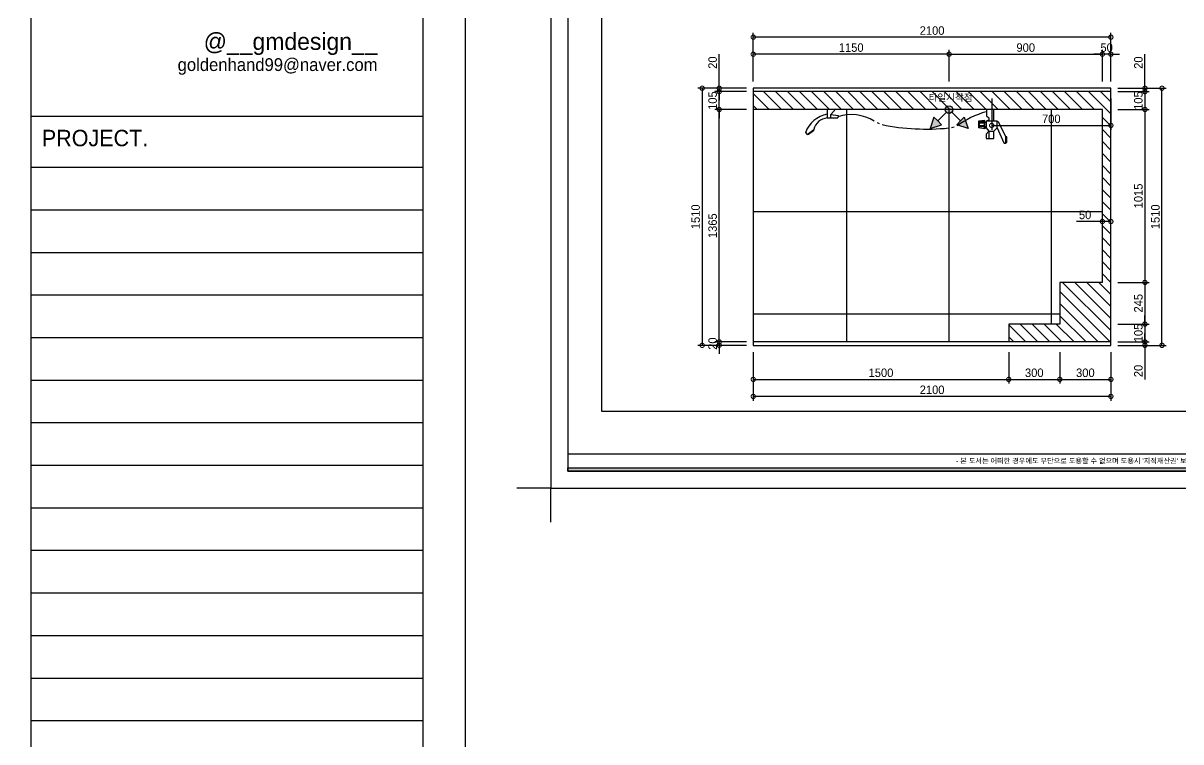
# Model space of a CAD drawing. Header units: inches. Extents: x 26859 to 99210, y 7818 to 34893.
# Drawn here: x 87512 to 94310, y 26962 to 31183 of the extents above; entities that cross this region are included whole.
import ezdxf
from ezdxf.enums import TextEntityAlignment as Align

# ---------------------------------------------------------------- set-up
doc = ezdxf.new("R2010")
doc.units = ezdxf.units.IN
doc.header["$LTSCALE"] = 100
doc.header["$MEASUREMENT"] = 0
doc.header["$PDSIZE"] = 700.071425
for name, color, linetype in [('0-ELC TEXT', 7, 'Continuous'), ('03-WAL NEW', 3, 'Continuous'), ('07-DIM WAL', 5, 'Continuous'), ('08-HAT', 8, 'Continuous'), ('1', 1, 'Continuous'), ('BATH', 4, 'Continuous'), ('CO-BATH', 6, 'Continuous'), ('F-SYM', 7, 'Continuous'), ('FORM(YOURNAME)-11', 1, 'Continuous'), ('WAL NEW', 3, 'Continuous'), ('도면층2', 2, 'Continuous')]:
    doc.layers.add(name, color=color, linetype=linetype)
doc.styles.add('YOURNAME', font='HY울릉도M.TTF')
doc.styles.add('스타일1', font='HY울릉도M.TTF')
doc.styles.add('코레일둥고', font='Korail_Round_Gothic_Medium.ttf')
doc.dimstyles.new('20', dxfattribs={"dimscale": 20, "dimtxt": 2.5, "dimasz": 2.5, "dimexe": 1.25, "dimexo": 2, "dimtad": 1, "dimdec": 0, "dimtxsty": '스타일1', "dimblk": 'DOTSMALL', "dimcen": 2.5, "dimclrd": 1, "dimclre": 1, "dimclrt": 7, "dimadec": 0, "dimazin": 0, "dimtfac": 1, "dimtdec": 0, "dimtix": 1, "dimtmove": 0, "dimatfit": 3, "dimldrblk": 'DOTSMALL', "dimfxl": 1.25, "dimarcsym": 0})

# ---------------------------------------------------------------- blocks, each defined once
blk = doc.blocks.new('FORM-PLAN')
at = {"layer": 'FORM(YOURNAME)-11'}
h = blk.add_hatch(color=256, dxfattribs=at)
h.dxf.hatch_style = 1
h.paths.add_polyline_path([(-71444, 55115), (10556, 55115), (10556, 54915), (-71444, 54915)])
h.paths.add_polyline_path([(-71444, -2085), (10556, -2085), (10556, -2285), (-71444, -2285)])
at = {"layer": 'Defpoints', "color": 158}
for p, q in [((1346, 54915), (1346, -2085)), ((1346, -1285), (-71444, -1285))]:
    blk.add_line(p, q, dxfattribs=at)
for points in [[(-71444, -2285), (10556, -2285), (10556, 55115), (-71444, 55115)], [(-69444, 53115), (-64, 53115), (-64, 1215), (-69444, 1215)]]:
    blk.add_lwpolyline(points, close=True, dxfattribs=at)
at = {"layer": 'Defpoints', "color": 1}
blk.add_lwpolyline([(-72444, -5285), (-72444, -3285), (-74444, -3285)], dxfattribs=at)
at = {"layer": 'FORM(YOURNAME)-11', "color": 14}
for p, q in [((1346, 41093), (10556, 41093)), ((1346, 39893), (10556, 39893)), ((1346, 38893), (10556, 38893)), ((1346, 37893), (10556, 37893)), ((1346, 36893), (10556, 36893)), ((1346, 35893), (10556, 35893)), ((1346, 34893), (10556, 34893)), ((1346, 33893), (10556, 33893)), ((1346, 32893), (10556, 32893)), ((1346, 31893), (10556, 31893)), ((1346, 30893), (10556, 30893)), ((1346, 29893), (10556, 29893)), ((1346, 28893), (10556, 28893)), ((1346, 27893), (10556, 27893)), ((1346, 26893), (10556, 26893))]:
    blk.add_line(p, q, dxfattribs=at)
at = {"layer": 'FORM(YOURNAME)-11', "color": 250}
blk.add_lwpolyline([(-72444, -3285), (11556, -3285), (11556, 56115), (-72444, 56115)], close=True, dxfattribs=at)
at = {"layer": 'FORM(YOURNAME)-11'}
blk.add_lwpolyline([(-71444, -2085), (10556, -2085), (10556, -2285), (-71444, -2285)], close=True, dxfattribs=at)
at = {"layer": 'FORM(YOURNAME)-11', "color": 14, "style": 'YOURNAME'}
for s, height, width, p in [('@__gmdesign__', 400, 1.03, (9487, 42649)), ('goldenhand99@naver.com', 300, 0.995, (9487, 42154))]:
    blk.add_text(s, height=height, dxfattribs=dict(at, width=width)).set_placement(p, align=Align.RIGHT)
blk.add_text('PROJECT.', height=386.1, dxfattribs=at).set_placement((1603, 40579), align=Align.MIDDLE_LEFT)
at = {"layer": 'FORM(YOURNAME)-11', "color": 1, "style": 'YOURNAME'}
blk.add_text("- 본 도서는 어떠한 경우에도 무단으로 도용할 수 없으며 도용시 '지적재산권' 보호에 관한 법률에 의거, 법적 분쟁이 발생합니다.  또한 본 도서에 관한 모든 저작권은 당사에 있습니다. -", height=300, dxfattribs=at).set_placement((-32990, -1685), align=Align.MIDDLE_CENTER)
at = {"layer": 'FORM(YOURNAME)-11', "color": 3, "style": 'YOURNAME'}
for tag, height, p in [('1', 450, (9905, 18188)), ('2', 450, (9905, 17544)), ('3', 450, (9905, 16257)), ('4', 450, (9905, 14326)), ('5', 515, (9905, 12009)), ('6', 515, (9905, 9757)), ('7', 515, (9905, 7504)), ('8', 515, (9905, 5252)), ('9', 515, (9905, 2999)), ('10', 515, (5655, 811)), ('11', 515, (9905, 747)), ('12', 515, (5655, -1441)), ('13', 515, (9905, -1441))]:
    blk.add_attdef(tag, text='', height=height, dxfattribs=at).set_placement(p, align=Align.MIDDLE_RIGHT)
blk = doc.blocks.new('GGU')
at = {"layer": 'CO-BATH'}
for p, q in [((40118.6, 33110.1), (40119, 33118.3)), ((40139.9, 33079.7), (40118.6, 33110.1)), ((40129, 33127.9), (40119, 33118.3)), ((40119, 33118.3), (40147.1, 33079.1)), ((40147.1, 33079.1), (40139.9, 33079.7)), ((40215.7, 32978.5), (40215.6, 32937.5)), ((40215.7, 32999.8), (40215.7, 32978.5)), ((40268, 32999.8), (40215.7, 32999.8)), ((40215.7, 32978.5), (40234.8, 32978.5)), ((40234.8, 32978.5), (40229.4, 32936.4)), ((40234.8, 32978.5), (40268, 32949.7)), ((40229.4, 32936.4), (40215.6, 32937.5)), ((40187.8, 32707.1), (40182.9, 32695.6)), ((40159.1, 32269.9), (40163.2, 32255.1)), ((40152.1, 32074.2), (40157, 32112.6)), ((40158.8, 32108.1), (40154.8, 32076.9)), ((40196.8, 32112.6), (40157, 32112.6)), ((40166, 32108.1), (40158.8, 32108.1)), ((40166, 32076.9), (40166, 32108.1)), ((40185.7, 32108.1), (40170.5, 32108.1)), ((40170.5, 32108.1), (40170.5, 32076.4)), ((40185.7, 32076.4), (40185.7, 32108.1)), ((40194.6, 32107.7), (40189.7, 32107.7)), ((40189.7, 32107.7), (40189.7, 32076.4)), ((40196.8, 32076.4), (40194.6, 32107.7)), ((40200.4, 32074.2), (40196.8, 32112.6)), ((40094.2, 32067.1), (40094.2, 32021.1)), ((40120.5, 32067.1), (40094.2, 32067.1)), ((40136.9, 32050.7), (40094.2, 32050.7)), ((40094.2, 32021.1), (40136.9, 32021.1)), ((40136.9, 32050.7), (40120.5, 32067.1)), ((40156.6, 32067.1), (40136.9, 32050.7)), ((40136.9, 32050.7), (40136.9, 32021.1)), ((40136.9, 32021.1), (40156.6, 32001.4)), ((40163.3, 32074.2), (40152.1, 32074.2)), ((40154.8, 32076.9), (40166, 32076.9)), ((40196, 32067.1), (40156.6, 32067.1)), ((40163.3, 32074.2), (40189.2, 32074.2)), ((40163.3, 32067), (40163.3, 32074.2)), ((40170.5, 32076.4), (40185.7, 32076.4)), ((40189.2, 32074.2), (40200.4, 32074.2)), ((40189.2, 32067.1), (40189.2, 32074.2)), ((40189.7, 32076.4), (40196.8, 32076.4)), ((40196, 32001.4), (40196, 32067.1)), ((40202.5, 32050.7), (40196, 32067.1)), ((40196, 32020.9), (40264.9, 32020.9)), ((40215.7, 32050.7), (40202.5, 32050.7)), ((40228.8, 32064.8), (40215.7, 32050.7)), ((40264.9, 32064.8), (40228.8, 32064.8)), ((40067.1, 31957.8), (40067.1, 31950.7)), ((40067.1, 31950.7), (40107, 31950.7)), ((40158.1, 32001.4), (40070.1, 31962.4)), ((40070.9, 31950.7), (40070.9, 31944.9)), ((40104.5, 31944.9), (40104.5, 31950.7)), ((40107, 31950.7), (40191.6, 31995)), ((40156.6, 32001.4), (40196, 32001.4)), ((40194.2, 31999.4), (40194.2, 32001.4)), ((40070.9, 31944.9), (40104.5, 31944.9))]:
    blk.add_line(p, q, dxfattribs=at)
for centre, radius, start, end in [((40070.1, 32967.9), 170.5, 10.77091, 69.8042), ((40124.8, 32990.5), 91.3, 5.7948, 75.87734), ((39989.9, 32857.3), 245.6, 327.02751, 18.93894), ((41447, 32417.8), 1297, 168.44126, 185.7859), ((39694.4, 31904.2), 580.7, 16.2913, 35.06233), ((40072.1, 31957.8), 5, 113.91433, 180), ((40189.2, 31999.4), 5, 297.64701, 0)]:
    blk.add_arc(centre, radius, start, end, dxfattribs=at)
blk = doc.blocks.new('_DOTSMALL')
at = {"color": 0, "linetype": 'ByBlock', "const_width": 0.5}
blk.add_lwpolyline([(-0.0625, 0, 1), (0.0625, 0, 1)], format="xyb", close=True, dxfattribs=at)
blk = doc.blocks.new('*D380')
at = {"layer": '07-DIM WAL', "color": 1, "lineweight": -2}
for p, q in [((91799.1, 30841), (91799.1, 31126)), ((93899.1, 31101), (91799.1, 31101)), ((93899.1, 30841), (93899.1, 31126))]:
    blk.add_line(p, q, dxfattribs=at)
at = {"layer": 'Defpoints', "color": 0}
for p in [(91799.1, 31101), (91799.1, 30801), (93899.1, 30801)]:
    blk.add_point(p, dxfattribs=at)
at = {"layer": '07-DIM WAL', "color": 1, "lineweight": -2, "xscale": 50, "yscale": 50, "zscale": 50, "rotation": 180}
blk.add_blockref('_DOTSMALL', (91799.1, 31101), dxfattribs=at)
at = {"layer": '07-DIM WAL', "color": 1, "lineweight": -2, "xscale": 50, "yscale": 50, "zscale": 50}
blk.add_blockref('_DOTSMALL', (93899.1, 31101), dxfattribs=at)
at = {"layer": '07-DIM WAL', "color": 7, "insert": (92849.1, 31139.5), "char_height": 50, "attachment_point": 5, "style": '스타일1'}
blk.add_mtext('2100', dxfattribs=at)
blk = doc.blocks.new('*D382')
at = {"layer": '07-DIM WAL', "color": 1, "lineweight": -2}
for p, q in [((93199.1, 30741), (93199.1, 30557.6)), ((93899.1, 30741), (93899.1, 30557.6)), ((93199.1, 30582.6), (93899.1, 30582.6))]:
    blk.add_line(p, q, dxfattribs=at)
at = {"layer": 'Defpoints', "color": 0}
for p in [(93199.1, 30781), (93899.1, 30781), (93899.1, 30582.6)]:
    blk.add_point(p, dxfattribs=at)
at = {"layer": '07-DIM WAL', "color": 1, "lineweight": -2, "xscale": 50, "yscale": 50, "zscale": 50, "rotation": 180}
blk.add_blockref('_DOTSMALL', (93199.1, 30582.6), dxfattribs=at)
at = {"layer": '07-DIM WAL', "color": 1, "lineweight": -2, "xscale": 50, "yscale": 50, "zscale": 50}
blk.add_blockref('_DOTSMALL', (93899.1, 30582.6), dxfattribs=at)
at = {"layer": '07-DIM WAL', "color": 7, "insert": (93549.1, 30621.1), "char_height": 50, "attachment_point": 5, "style": '스타일1'}
blk.add_mtext('700', dxfattribs=at)
blk = doc.blocks.new('*D385')
at = {"layer": '07-DIM WAL', "color": 1, "lineweight": -2}
for p, q in [((91799.1, 29251), (91799.1, 28966)), ((93899.1, 29251), (93899.1, 28966)), ((93899.1, 28991), (91799.1, 28991))]:
    blk.add_line(p, q, dxfattribs=at)
at = {"layer": 'Defpoints', "color": 0}
for p in [(91799.1, 29291), (93899.1, 29291), (91799.1, 28991)]:
    blk.add_point(p, dxfattribs=at)
at = {"layer": '07-DIM WAL', "color": 1, "lineweight": -2, "xscale": 50, "yscale": 50, "zscale": 50, "rotation": 180}
blk.add_blockref('_DOTSMALL', (91799.1, 28991), dxfattribs=at)
at = {"layer": '07-DIM WAL', "color": 1, "lineweight": -2, "xscale": 50, "yscale": 50, "zscale": 50}
blk.add_blockref('_DOTSMALL', (93899.1, 28991), dxfattribs=at)
at = {"layer": '07-DIM WAL', "color": 7, "insert": (92849.1, 29029.5), "char_height": 50, "attachment_point": 5, "style": '스타일1'}
blk.add_mtext('2100', dxfattribs=at)
blk = doc.blocks.new('*D386')
at = {"layer": '07-DIM WAL', "color": 1, "lineweight": -2}
for p, q in [((91799.1, 29251), (91799.1, 29066)), ((93299.1, 29251), (93299.1, 29066)), ((91799.1, 29091), (93299.1, 29091))]:
    blk.add_line(p, q, dxfattribs=at)
at = {"layer": 'Defpoints', "color": 0}
for p in [(91799.1, 29291), (93299.1, 29291), (93299.1, 29091)]:
    blk.add_point(p, dxfattribs=at)
at = {"layer": '07-DIM WAL', "color": 1, "lineweight": -2, "xscale": 50, "yscale": 50, "zscale": 50, "rotation": 180}
blk.add_blockref('_DOTSMALL', (91799.1, 29091), dxfattribs=at)
at = {"layer": '07-DIM WAL', "color": 1, "lineweight": -2, "xscale": 50, "yscale": 50, "zscale": 50}
blk.add_blockref('_DOTSMALL', (93299.1, 29091), dxfattribs=at)
at = {"layer": '07-DIM WAL', "color": 7, "insert": (92549.1, 29129.5), "char_height": 50, "attachment_point": 5, "style": '스타일1'}
blk.add_mtext('1500', dxfattribs=at)
blk = doc.blocks.new('*D387')
at = {"layer": '07-DIM WAL', "color": 1, "lineweight": -2}
for p, q in [((93299.1, 29251), (93299.1, 29066)), ((93599.1, 29251), (93599.1, 29066)), ((93299.1, 29091), (93599.1, 29091))]:
    blk.add_line(p, q, dxfattribs=at)
at = {"layer": 'Defpoints', "color": 0}
for p in [(93299.1, 29291), (93599.1, 29291), (93599.1, 29091)]:
    blk.add_point(p, dxfattribs=at)
at = {"layer": '07-DIM WAL', "color": 1, "lineweight": -2, "xscale": 50, "yscale": 50, "zscale": 50, "rotation": 180}
blk.add_blockref('_DOTSMALL', (93299.1, 29091), dxfattribs=at)
at = {"layer": '07-DIM WAL', "color": 1, "lineweight": -2, "xscale": 50, "yscale": 50, "zscale": 50}
blk.add_blockref('_DOTSMALL', (93599.1, 29091), dxfattribs=at)
at = {"layer": '07-DIM WAL', "color": 7, "insert": (93449.1, 29129.5), "char_height": 50, "attachment_point": 5, "style": '스타일1'}
blk.add_mtext('300', dxfattribs=at)
blk = doc.blocks.new('*D388')
at = {"layer": '07-DIM WAL', "color": 1, "lineweight": -2}
for p, q in [((93599.1, 29251), (93599.1, 29066)), ((93899.1, 29251), (93899.1, 29066)), ((93599.1, 29091), (93899.1, 29091))]:
    blk.add_line(p, q, dxfattribs=at)
at = {"layer": 'Defpoints', "color": 0}
for p in [(93599.1, 29291), (93899.1, 29291), (93899.1, 29091)]:
    blk.add_point(p, dxfattribs=at)
at = {"layer": '07-DIM WAL', "color": 1, "lineweight": -2, "xscale": 50, "yscale": 50, "zscale": 50, "rotation": 180}
blk.add_blockref('_DOTSMALL', (93599.1, 29091), dxfattribs=at)
at = {"layer": '07-DIM WAL', "color": 1, "lineweight": -2, "xscale": 50, "yscale": 50, "zscale": 50}
blk.add_blockref('_DOTSMALL', (93899.1, 29091), dxfattribs=at)
at = {"layer": '07-DIM WAL', "color": 7, "insert": (93749.1, 29129.5), "char_height": 50, "attachment_point": 5, "style": '스타일1'}
blk.add_mtext('300', dxfattribs=at)
blk = doc.blocks.new('*D389')
at = {"layer": '07-DIM WAL', "color": 1, "lineweight": -2}
for p, q in [((93849.1, 30018.3), (93696.2, 30018.3)), ((93849.1, 30019.8), (93849.1, 30043.3)), ((93899.1, 30018.3), (93849.1, 30018.3)), ((93899.1, 30019.8), (93899.1, 30043.3))]:
    blk.add_line(p, q, dxfattribs=at)
at = {"layer": 'Defpoints', "color": 0}
for p in [(93849.1, 29979.8), (93899.1, 30018.3), (93899.1, 29979.8)]:
    blk.add_point(p, dxfattribs=at)
at = {"layer": '07-DIM WAL', "color": 1, "lineweight": -2, "xscale": 50, "yscale": 50, "zscale": 50, "rotation": 180}
blk.add_blockref('_DOTSMALL', (93849.1, 30018.3), dxfattribs=at)
at = {"layer": '07-DIM WAL', "color": 1, "lineweight": -2, "xscale": 50, "yscale": 50, "zscale": 50}
blk.add_blockref('_DOTSMALL', (93899.1, 30018.3), dxfattribs=at)
at = {"layer": '07-DIM WAL', "color": 7, "insert": (93747.6, 30056.8), "char_height": 50, "attachment_point": 5, "style": '스타일1'}
blk.add_mtext('50', dxfattribs=at)
blk = doc.blocks.new('*D390')
at = {"layer": '07-DIM WAL', "color": 1, "lineweight": -2}
for p, q in [((93939.1, 30801), (94224.1, 30801)), ((94199.1, 29291), (94199.1, 30801)), ((93939.1, 29291), (94224.1, 29291))]:
    blk.add_line(p, q, dxfattribs=at)
at = {"layer": 'Defpoints', "color": 0}
for p in [(93899.1, 30801), (94199.1, 30801), (93899.1, 29291)]:
    blk.add_point(p, dxfattribs=at)
at = {"layer": '07-DIM WAL', "color": 1, "lineweight": -2, "xscale": 50, "yscale": 50, "zscale": 50}
for p, rotation in [((94199.1, 30801), 90), ((94199.1, 29291), 270)]:
    blk.add_blockref('_DOTSMALL', p, dxfattribs=dict(at, rotation=rotation))
at = {"layer": '07-DIM WAL', "color": 7, "insert": (94160.6, 30046), "char_height": 50, "attachment_point": 5, "rotation": 90, "style": '스타일1'}
blk.add_mtext('1510', dxfattribs=at)
blk = doc.blocks.new('*D391')
at = {"layer": '07-DIM WAL', "color": 1, "lineweight": -2}
for p, q in [((94099.1, 30801), (94099.1, 31002)), ((93939.1, 30801), (94124.1, 30801)), ((94099.1, 30781), (94099.1, 30801)), ((93939.1, 30781), (94124.1, 30781)), ((94099.1, 30781), (94099.1, 30731))]:
    blk.add_line(p, q, dxfattribs=at)
at = {"layer": 'Defpoints', "color": 0}
for p in [(93899.1, 30801), (93899.1, 30781), (94099.1, 30781)]:
    blk.add_point(p, dxfattribs=at)
at = {"layer": '07-DIM WAL', "color": 1, "lineweight": -2, "xscale": 50, "yscale": 50, "zscale": 50}
for p, rotation in [((94099.1, 30801), 270), ((94099.1, 30781), 90)]:
    blk.add_blockref('_DOTSMALL', p, dxfattribs=dict(at, rotation=rotation))
at = {"layer": '07-DIM WAL', "color": 7, "insert": (94060.6, 30951.5), "char_height": 50, "attachment_point": 5, "rotation": 90, "style": '스타일1'}
blk.add_mtext('20', dxfattribs=at)
blk = doc.blocks.new('*D392')
at = {"layer": '07-DIM WAL', "color": 1, "lineweight": -2}
for p, q in [((94099.1, 30781), (94099.1, 30831)), ((93939.1, 30781), (94124.1, 30781)), ((94099.1, 30781), (94099.1, 30676)), ((93939.1, 30676), (94124.1, 30676)), ((94099.1, 30676), (94099.1, 30626))]:
    blk.add_line(p, q, dxfattribs=at)
at = {"layer": 'Defpoints', "color": 0}
for p in [(93899.1, 30781), (93899.1, 30676), (94099.1, 30676)]:
    blk.add_point(p, dxfattribs=at)
at = {"layer": '07-DIM WAL', "color": 1, "lineweight": -2, "xscale": 50, "yscale": 50, "zscale": 50}
for p, rotation in [((94099.1, 30781), 270), ((94099.1, 30676), 90)]:
    blk.add_blockref('_DOTSMALL', p, dxfattribs=dict(at, rotation=rotation))
at = {"layer": '07-DIM WAL', "color": 7, "insert": (94060.6, 30728.5), "char_height": 50, "attachment_point": 5, "rotation": 90, "style": '스타일1'}
blk.add_mtext('105', dxfattribs=at)
blk = doc.blocks.new('*D393')
at = {"layer": '07-DIM WAL', "color": 1, "lineweight": -2}
for p, q in [((93939.1, 30676), (94124.1, 30676)), ((94099.1, 30676), (94099.1, 29660.7)), ((93939.1, 29660.7), (94124.1, 29660.7))]:
    blk.add_line(p, q, dxfattribs=at)
at = {"layer": 'Defpoints', "color": 0}
for p in [(93899.1, 30676), (93899.1, 29660.7), (94099.1, 29660.7)]:
    blk.add_point(p, dxfattribs=at)
at = {"layer": '07-DIM WAL', "color": 1, "lineweight": -2, "xscale": 50, "yscale": 50, "zscale": 50}
for p, rotation in [((94099.1, 30676), 90), ((94099.1, 29660.7), 270)]:
    blk.add_blockref('_DOTSMALL', p, dxfattribs=dict(at, rotation=rotation))
at = {"layer": '07-DIM WAL', "color": 7, "insert": (94060.6, 30168.3), "char_height": 50, "attachment_point": 5, "rotation": 90, "style": '스타일1'}
blk.add_mtext('1015', dxfattribs=at)
blk = doc.blocks.new('*D394')
at = {"layer": '07-DIM WAL', "color": 1, "lineweight": -2}
for p, q in [((93939.1, 29660.7), (94124.1, 29660.7)), ((94099.1, 29660.7), (94099.1, 29416)), ((93939.1, 29416), (94124.1, 29416))]:
    blk.add_line(p, q, dxfattribs=at)
at = {"layer": 'Defpoints', "color": 0}
for p in [(93899.1, 29660.7), (93899.1, 29416), (94099.1, 29416)]:
    blk.add_point(p, dxfattribs=at)
at = {"layer": '07-DIM WAL', "color": 1, "lineweight": -2, "xscale": 50, "yscale": 50, "zscale": 50}
for p, rotation in [((94099.1, 29660.7), 90), ((94099.1, 29416), 270)]:
    blk.add_blockref('_DOTSMALL', p, dxfattribs=dict(at, rotation=rotation))
at = {"layer": '07-DIM WAL', "color": 7, "insert": (94060.7, 29538.3), "char_height": 50, "attachment_point": 5, "rotation": 90, "style": '스타일1'}
blk.add_mtext('245', dxfattribs=at)
blk = doc.blocks.new('*D395')
at = {"layer": '07-DIM WAL', "color": 1, "lineweight": -2}
for p, q in [((94099.1, 29416), (94099.1, 29466)), ((93939.1, 29416), (94124.1, 29416)), ((94099.1, 29416), (94099.1, 29311)), ((93939.1, 29311), (94124.1, 29311)), ((94099.1, 29311), (94099.1, 29261))]:
    blk.add_line(p, q, dxfattribs=at)
at = {"layer": 'Defpoints', "color": 0}
for p in [(93899.1, 29416), (93899.1, 29311), (94099.1, 29311)]:
    blk.add_point(p, dxfattribs=at)
at = {"layer": '07-DIM WAL', "color": 1, "lineweight": -2, "xscale": 50, "yscale": 50, "zscale": 50}
for p, rotation in [((94099.1, 29416), 270), ((94099.1, 29311), 90)]:
    blk.add_blockref('_DOTSMALL', p, dxfattribs=dict(at, rotation=rotation))
at = {"layer": '07-DIM WAL', "color": 7, "insert": (94060.6, 29363.5), "char_height": 50, "attachment_point": 5, "rotation": 90, "style": '스타일1'}
blk.add_mtext('105', dxfattribs=at)
blk = doc.blocks.new('*D396')
at = {"layer": '07-DIM WAL', "color": 1, "lineweight": -2}
for p, q in [((93939.1, 29311), (94124.1, 29311)), ((94099.1, 29311), (94099.1, 29361)), ((94099.1, 29311), (94099.1, 29291)), ((93939.1, 29291), (94124.1, 29291)), ((94099.1, 29291), (94099.1, 29089.9))]:
    blk.add_line(p, q, dxfattribs=at)
at = {"layer": 'Defpoints', "color": 0}
for p in [(93899.1, 29311), (93899.1, 29291), (94099.1, 29291)]:
    blk.add_point(p, dxfattribs=at)
at = {"layer": '07-DIM WAL', "color": 1, "lineweight": -2, "xscale": 50, "yscale": 50, "zscale": 50}
for p, rotation in [((94099.1, 29311), 270), ((94099.1, 29291), 90)]:
    blk.add_blockref('_DOTSMALL', p, dxfattribs=dict(at, rotation=rotation))
at = {"layer": '07-DIM WAL', "color": 7, "insert": (94060.6, 29140.4), "char_height": 50, "attachment_point": 5, "rotation": 90, "style": '스타일1'}
blk.add_mtext('20', dxfattribs=at)
blk = doc.blocks.new('*D397')
at = {"layer": '07-DIM WAL', "color": 1, "lineweight": -2}
for p, q in [((91759.1, 30801), (91474.1, 30801)), ((91499.1, 30801), (91499.1, 29291)), ((91759.1, 29291), (91474.1, 29291))]:
    blk.add_line(p, q, dxfattribs=at)
at = {"layer": 'Defpoints', "color": 0}
for p in [(91799.1, 30801), (91499.1, 29291), (91799.1, 29291)]:
    blk.add_point(p, dxfattribs=at)
at = {"layer": '07-DIM WAL', "color": 1, "lineweight": -2, "xscale": 50, "yscale": 50, "zscale": 50}
for p, rotation in [((91499.1, 30801), 90), ((91499.1, 29291), 270)]:
    blk.add_blockref('_DOTSMALL', p, dxfattribs=dict(at, rotation=rotation))
at = {"layer": '07-DIM WAL', "color": 7, "insert": (91460.6, 30046), "char_height": 50, "attachment_point": 5, "rotation": 90, "style": '스타일1'}
blk.add_mtext('1510', dxfattribs=at)
blk = doc.blocks.new('*D398')
at = {"layer": '07-DIM WAL', "color": 1, "lineweight": -2}
for p, q in [((91759.1, 29311), (91574.1, 29311)), ((91599.1, 29311), (91599.1, 29361)), ((91599.1, 29291), (91599.1, 29311)), ((91759.1, 29291), (91574.1, 29291)), ((91599.1, 29291), (91599.1, 29241))]:
    blk.add_line(p, q, dxfattribs=at)
at = {"layer": 'Defpoints', "color": 0}
for p in [(91599.1, 29311), (91799.1, 29311), (91799.1, 29291)]:
    blk.add_point(p, dxfattribs=at)
at = {"layer": '07-DIM WAL', "color": 1, "lineweight": -2, "xscale": 50, "yscale": 50, "zscale": 50}
for p, rotation in [((91599.1, 29311), 270), ((91599.1, 29291), 90)]:
    blk.add_blockref('_DOTSMALL', p, dxfattribs=dict(at, rotation=rotation))
at = {"layer": '07-DIM WAL', "color": 7, "insert": (91560.6, 29301), "char_height": 50, "attachment_point": 5, "rotation": 90, "style": '스타일1'}
blk.add_mtext('20', dxfattribs=at)
blk = doc.blocks.new('*D399')
at = {"layer": '07-DIM WAL', "color": 1, "lineweight": -2}
for p, q in [((91759.1, 30676), (91574.1, 30676)), ((91599.1, 29311), (91599.1, 30676)), ((91759.1, 29311), (91574.1, 29311))]:
    blk.add_line(p, q, dxfattribs=at)
at = {"layer": 'Defpoints', "color": 0}
for p in [(91599.1, 30676), (91799.1, 30676), (91799.1, 29311)]:
    blk.add_point(p, dxfattribs=at)
at = {"layer": '07-DIM WAL', "color": 1, "lineweight": -2, "xscale": 50, "yscale": 50, "zscale": 50}
for p, rotation in [((91599.1, 30676), 90), ((91599.1, 29311), 270)]:
    blk.add_blockref('_DOTSMALL', p, dxfattribs=dict(at, rotation=rotation))
at = {"layer": '07-DIM WAL', "color": 7, "insert": (91560.6, 29993.5), "char_height": 50, "attachment_point": 5, "rotation": 90, "style": '스타일1'}
blk.add_mtext('1365', dxfattribs=at)
blk = doc.blocks.new('*D400')
at = {"layer": '07-DIM WAL', "color": 1, "lineweight": -2}
for p, q in [((91599.1, 30781), (91599.1, 30831)), ((91759.1, 30781), (91574.1, 30781)), ((91599.1, 30676), (91599.1, 30781)), ((91759.1, 30676), (91574.1, 30676)), ((91599.1, 30676), (91599.1, 30626))]:
    blk.add_line(p, q, dxfattribs=at)
at = {"layer": 'Defpoints', "color": 0}
for p in [(91599.1, 30781), (91799.1, 30781), (91799.1, 30676)]:
    blk.add_point(p, dxfattribs=at)
at = {"layer": '07-DIM WAL', "color": 1, "lineweight": -2, "xscale": 50, "yscale": 50, "zscale": 50}
for p, rotation in [((91599.1, 30781), 270), ((91599.1, 30676), 90)]:
    blk.add_blockref('_DOTSMALL', p, dxfattribs=dict(at, rotation=rotation))
at = {"layer": '07-DIM WAL', "color": 7, "insert": (91560.6, 30728.5), "char_height": 50, "attachment_point": 5, "rotation": 90, "style": '스타일1'}
blk.add_mtext('105', dxfattribs=at)
blk = doc.blocks.new('*D401')
at = {"layer": '07-DIM WAL', "color": 1, "lineweight": -2}
for p, q in [((91599.1, 30801), (91599.1, 31002)), ((91759.1, 30801), (91574.1, 30801)), ((91599.1, 30781), (91599.1, 30801)), ((91759.1, 30781), (91574.1, 30781)), ((91599.1, 30781), (91599.1, 30731))]:
    blk.add_line(p, q, dxfattribs=at)
at = {"layer": 'Defpoints', "color": 0}
for p in [(91599.1, 30801), (91799.1, 30801), (91799.1, 30781)]:
    blk.add_point(p, dxfattribs=at)
at = {"layer": '07-DIM WAL', "color": 1, "lineweight": -2, "xscale": 50, "yscale": 50, "zscale": 50}
for p, rotation in [((91599.1, 30801), 270), ((91599.1, 30781), 90)]:
    blk.add_blockref('_DOTSMALL', p, dxfattribs=dict(at, rotation=rotation))
at = {"layer": '07-DIM WAL', "color": 7, "insert": (91560.6, 30951.5), "char_height": 50, "attachment_point": 5, "rotation": 90, "style": '스타일1'}
blk.add_mtext('20', dxfattribs=at)
blk = doc.blocks.new('*D409')
at = {"layer": '07-DIM WAL', "color": 1, "lineweight": -2}
for p, q in [((92949.1, 30841), (92949.1, 31026)), ((92949.1, 31001), (93849.1, 31001)), ((93849.1, 30841), (93849.1, 31026))]:
    blk.add_line(p, q, dxfattribs=at)
at = {"layer": 'Defpoints', "color": 0}
for p in [(93849.1, 31001), (92949.1, 30801), (93849.1, 30801)]:
    blk.add_point(p, dxfattribs=at)
at = {"layer": '07-DIM WAL', "color": 1, "lineweight": -2, "xscale": 50, "yscale": 50, "zscale": 50, "rotation": 180}
blk.add_blockref('_DOTSMALL', (92949.1, 31001), dxfattribs=at)
at = {"layer": '07-DIM WAL', "color": 1, "lineweight": -2, "xscale": 50, "yscale": 50, "zscale": 50}
blk.add_blockref('_DOTSMALL', (93849.1, 31001), dxfattribs=at)
at = {"layer": '07-DIM WAL', "color": 7, "insert": (93399.1, 31039.5), "char_height": 50, "attachment_point": 5, "style": '스타일1'}
blk.add_mtext('900', dxfattribs=at)
blk = doc.blocks.new('*D410')
at = {"layer": '07-DIM WAL', "color": 1, "lineweight": -2}
for p, q in [((93849.1, 31001), (93799.1, 31001)), ((93849.1, 30841), (93849.1, 31026)), ((93899.1, 31001), (93849.1, 31001)), ((93899.1, 30841), (93899.1, 31026)), ((93899.1, 31001), (93949.1, 31001))]:
    blk.add_line(p, q, dxfattribs=at)
at = {"layer": 'Defpoints', "color": 0}
for p in [(93849.1, 31001), (93849.1, 30801), (93899.1, 30801)]:
    blk.add_point(p, dxfattribs=at)
at = {"layer": '07-DIM WAL', "color": 1, "lineweight": -2, "xscale": 50, "yscale": 50, "zscale": 50}
blk.add_blockref('_DOTSMALL', (93849.1, 31001), dxfattribs=at)
at = {"layer": '07-DIM WAL', "color": 1, "lineweight": -2, "xscale": 50, "yscale": 50, "zscale": 50, "rotation": 180}
blk.add_blockref('_DOTSMALL', (93899.1, 31001), dxfattribs=at)
at = {"layer": '07-DIM WAL', "color": 7, "insert": (93874.1, 31039.5), "char_height": 50, "attachment_point": 5, "style": '스타일1'}
blk.add_mtext('50', dxfattribs=at)
blk = doc.blocks.new('*D411')
at = {"layer": '07-DIM WAL', "color": 1, "lineweight": -2}
for p, q in [((91799.1, 30841), (91799.1, 31026)), ((92949.1, 31001), (91799.1, 31001)), ((92949.1, 30841), (92949.1, 31026))]:
    blk.add_line(p, q, dxfattribs=at)
at = {"layer": 'Defpoints', "color": 0}
for p in [(91799.1, 31001), (91799.1, 30801), (92949.1, 30801)]:
    blk.add_point(p, dxfattribs=at)
at = {"layer": '07-DIM WAL', "color": 1, "lineweight": -2, "xscale": 50, "yscale": 50, "zscale": 50, "rotation": 180}
blk.add_blockref('_DOTSMALL', (91799.1, 31001), dxfattribs=at)
at = {"layer": '07-DIM WAL', "color": 1, "lineweight": -2, "xscale": 50, "yscale": 50, "zscale": 50}
blk.add_blockref('_DOTSMALL', (92949.1, 31001), dxfattribs=at)
at = {"layer": '07-DIM WAL', "color": 7, "insert": (92374.1, 31039.5), "char_height": 50, "attachment_point": 5, "style": '스타일1'}
blk.add_mtext('1150', dxfattribs=at)

msp = doc.modelspace()

# ---------------------------------------------------------------- hatches: boundary and pattern name
at = {"layer": '08-HAT'}
h = msp.add_hatch(dxfattribs=at)
h.set_pattern_fill('_USER', color=256, scale=600, double=1, pattern_type=0)
h.set_pattern_definition([(0, (92949.1, 30675.96), (0, 600), []), (90, (92949.1, 30675.96), (-600, 4e-14), [])])
h.paths.add_polyline_path([(93849.1, 30676), (93212.4, 30676), (93212.4, 30607.1), (93231.9, 30607.1), (93233.9, 30605.3, -0.278984), (93238.4, 30602.7), (93284, 30515.6), (93288.5, 30515.6), (93288.5, 30482), (93282.6, 30482), (93282.6, 30478.2), (93275.5, 30478.2, -0.29662), (93270.9, 30481.2), (93232.4, 30568.1), (93212.2, 30548), (93212.2, 30505.3), (93166.3, 30505.3), (93166.3, 30531.6), (93182.7, 30548), (93166.3, 30567.7), (93166.3, 30574.4), (93159.2, 30574.4), (93159.2, 30563.2), (93120.7, 30568.2), (93120.7, 30607.9), (93159.2, 30611.5), (93159.2, 30600.3), (93166.3, 30600.3), (93166.3, 30607.1), (93182.7, 30613.6), (93182.7, 30626.8), (93168.6, 30639.9), (93168.6, 30676), (92280.9, 30676), (92254.8, 30645.9), (92296.9, 30640.5), (92295.8, 30626.7), (92254.8, 30626.8), (92233.6, 30626.8, 0.315695), (92154.3, 30558.2), (92153.6, 30551), (92123.2, 30529.7), (92115, 30530.1), (92105.4, 30540.1, -0.263433), (92233.6, 30648.7), (92233.6, 30676), (91799.1, 30676), (91799.1, 29311), (93299.1, 29311), (93299.1, 29416), (93599.1, 29416), (93599.1, 29660.7), (93849.1, 29660.7)])
at = {"layer": '1'}
h = msp.add_hatch(color=10, dxfattribs=at)
h.dxf.hatch_style = 1
h.paths.add_polyline_path([(92837.4, 30564.3), (92859.7, 30631.3), (92882.1, 30608.9), (92904.4, 30586.6)])
h.paths.add_polyline_path([(92949.1, 30653.6, -1), (92949.1, 30698.3, -1)])
h = msp.add_hatch(color=10, dxfattribs=at)
h.dxf.hatch_style = 1
h.paths.add_polyline_path([(93060.8, 30564.3), (93038.4, 30631.3), (93016.1, 30608.9), (92993.8, 30586.6)])
h.paths.add_polyline_path([(92949.1, 30653.6, 1), (92949.1, 30698.3, 1)])
at = {"layer": 'WAL NEW'}
h = msp.add_hatch(dxfattribs=at)
h.set_pattern_fill('_USER', color=256, scale=50, angle=135, pattern_type=0)
h.set_pattern_definition([(135, (51900, -324.28), (-35.35534, -35.35534), [])])
h.paths.add_polyline_path([(93899.1, 30781), (91799.1, 30781), (91799.1, 30676), (93849.1, 30676), (93849.1, 29660.7), (93599.1, 29660.7), (93599.1, 29416), (93299.1, 29416), (93299.1, 29311), (93899.1, 29311)])

# ---------------------------------------------------------------- linework, layer by layer
at = {"layer": '03-WAL NEW'}
for p, q in [((93849.1, 30676), (91799.1, 30676)), ((93849.1, 29660.7), (93849.1, 30676)), ((93599.1, 29660.7), (93599.1, 29416)), ((93849.1, 29660.7), (93599.1, 29660.7)), ((93299.1, 29416), (93299.1, 29311)), ((93599.1, 29416), (93299.1, 29416))]:
    msp.add_line(p, q, dxfattribs=at)
at = {"layer": '1', "color": 10}
for p, q in [((92933.3, 30660.2), (92882.1, 30608.9)), ((92964.9, 30660.2), (93016.1, 30608.9)), ((92859.7, 30631.3), (92837.4, 30564.3)), ((92882.1, 30608.9), (92859.7, 30631.3)), ((92904.4, 30586.6), (92882.1, 30608.9)), ((92993.8, 30586.6), (93016.1, 30608.9)), ((93016.1, 30608.9), (93038.4, 30631.3)), ((93038.4, 30631.3), (93060.8, 30564.3)), ((92837.4, 30564.3), (92904.4, 30586.6)), ((93060.8, 30564.3), (92993.8, 30586.6))]:
    msp.add_line(p, q, dxfattribs=at)
msp.add_circle((92949.1, 30676), 22.3, dxfattribs=at)
at = {"layer": 'BATH'}
for p, q in [((93899.1, 30781), (91799.1, 30781)), ((93899.1, 29311), (91799.1, 29311))]:
    msp.add_line(p, q, dxfattribs=at)
at = {"layer": '도면층2'}
msp.add_lwpolyline([(93899.1, 30801), (91799.1, 30801), (91799.1, 29291), (93899.1, 29291)], close=True, dxfattribs=at)

# ---------------------------------------------------------------- block references
at = {"rotation": 90}
msp.add_blockref('GGU', (125233.3, -9588.9), dxfattribs=at)
at = {"layer": '07-DIM WAL', "xscale": 0.1, "yscale": 0.1, "zscale": 0.1}
msp.add_blockref('FORM-PLAN', (97854.4, 28781), dxfattribs=at)
at = {"layer": 'F-SYM', "xscale": 0.2500000000000001, "yscale": 0.2500000000000001, "zscale": 0.2500000000000001}
msp.add_blockref('FORM-PLAN', (87221, 20363.8), dxfattribs=at)

# ---------------------------------------------------------------- texts
at = {"layer": '0-ELC TEXT', "color": 10, "style": '코레일둥고'}
msp.add_text('타일시작점', height=40, dxfattribs=at).set_placement((92829.1, 30726.3))

# ---------------------------------------------------------------- dimensions: what is measured, and where the dimension line sits
at = {"layer": '07-DIM WAL'}
for base, p1, p2, picture, middle in [((91799.1, 31101), (93899.1, 30801), (91799.1, 30801), '*D380', (92849.1, 31139.5)), ((91799.1, 31001), (92949.1, 30801), (91799.1, 30801), '*D411', (92374.1, 31039.5)), ((93849.1, 31001), (92949.1, 30801), (93849.1, 30801), '*D409', (93399.1, 31039.5)), ((93849.1, 31001), (93899.1, 30801), (93849.1, 30801), '*D410', (93874.1, 31039.5)), ((93899.1, 30582.6), (93199.1, 30781), (93899.1, 30781), '*D382', (93549.1, 30621.1)), ((91799.1, 28991), (93899.1, 29291), (91799.1, 29291), '*D385', (92849.1, 29029.5)), ((93299.1, 29091), (91799.1, 29291), (93299.1, 29291), '*D386', (92549.1, 29129.5)), ((93599.1, 29091), (93299.1, 29291), (93599.1, 29291), '*D387', (93449.1, 29129.5)), ((93899.1, 29091), (93599.1, 29291), (93899.1, 29291), '*D388', (93749.1, 29129.5))]:
    dim = msp.add_linear_dim(base=base, p1=p1, p2=p2, dimstyle='20', dxfattribs=at)
    dim.commit()
    dim.dimension.update_dxf_attribs({"geometry": picture, "text_midpoint": middle})
for base, p1, p2, picture, middle in [((91599.1, 30801), (91799.1, 30781), (91799.1, 30801), '*D401', (91599.1, 30951.5)), ((94099.1, 30781), (93899.1, 30801), (93899.1, 30781), '*D391', (94099.1, 30951.5)), ((94099.1, 29291), (93899.1, 29311), (93899.1, 29291), '*D396', (94099.1, 29140.4))]:
    dim = msp.add_linear_dim(base=base, p1=p1, p2=p2, angle=90, dimstyle='20', dxfattribs=at)
    dim.commit()
    dim.dimension.update_dxf_attribs({"geometry": picture, "text_midpoint": middle, "dimtype": 160})
for base, p1, p2, picture, middle in [((91499.1, 29291), (91799.1, 30801), (91799.1, 29291), '*D397', (91460.6, 30046)), ((91599.1, 30781), (91799.1, 30676), (91799.1, 30781), '*D400', (91560.6, 30728.5)), ((94099.1, 30676), (93899.1, 30781), (93899.1, 30676), '*D392', (94060.6, 30728.5)), ((94199.1, 30801), (93899.1, 29291), (93899.1, 30801), '*D390', (94160.6, 30046)), ((91599.1, 30676), (91799.1, 29311), (91799.1, 30676), '*D399', (91560.6, 29993.5)), ((94099.1, 29660.7), (93899.1, 30676), (93899.1, 29660.7), '*D393', (94060.6, 30168.3)), ((94099.1, 29416), (93899.1, 29660.7), (93899.1, 29416), '*D394', (94060.7, 29538.3)), ((94099.1, 29311), (93899.1, 29416), (93899.1, 29311), '*D395', (94060.6, 29363.5)), ((91599.1, 29311), (91799.1, 29291), (91799.1, 29311), '*D398', (91560.6, 29301))]:
    dim = msp.add_linear_dim(base=base, p1=p1, p2=p2, angle=90, dimstyle='20', dxfattribs=at)
    dim.commit()
    dim.dimension.update_dxf_attribs({"geometry": picture, "text_midpoint": middle})
dim = msp.add_linear_dim(base=(93899.1, 30018.3), p1=(93849.1, 29979.8), p2=(93899.1, 29979.8), dimstyle='20', dxfattribs=at)
dim.commit()
dim.dimension.update_dxf_attribs({"geometry": '*D389', "text_midpoint": (93747.6, 30018.3), "dimtype": 160})

doc.saveas('drawing.dxf')
